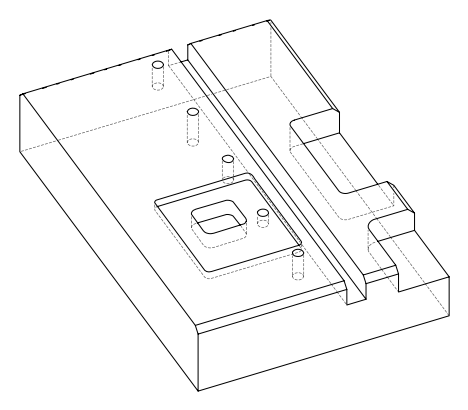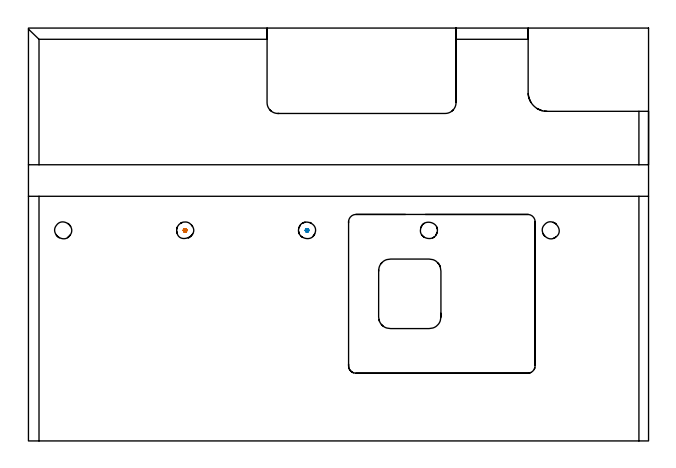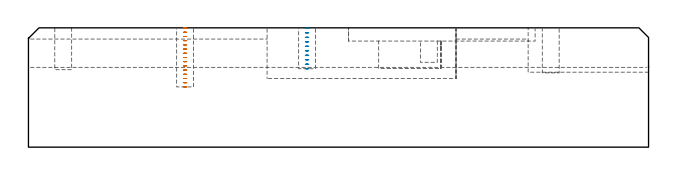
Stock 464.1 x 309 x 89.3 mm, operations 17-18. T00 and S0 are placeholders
(PLAN: 18 operations, 7 tool changes, 101.5 min)
(1 SPOT_DRILL | STEP1POCKET | NXT0321_9005460120000 | 0.03 min | 1019 mm3)
(2 DRILL_BLIND_HOLE_INTO_CENTER | STEP1POCKET | NXT0301_087 | 0.08 min | 1609 mm3)
(3 MILL_ROUGH_BLIND_HOLE_CONTOUR | STEP1POCKET | NXT0201_010 | Spiral | 0.2 min | 582 mm3)
(4 AREA_MILL | FG_CHAMFER_SURFACE | UGT0205_001 | 4.61 min | 5864 mm3)
(5 AREA_MILL_1 | FG_CHAMFER_SURFACE_1 | UGT0205_001 | 4.59 min | 4863 mm3)
(6 AREA_MILL_2 | FG_CHAMFER_SURFACE_2 | UGT0205_001 | 4.44 min | 6480 mm3)
(7 AREA_MILL_3 | FG_CHAMFER_SURFACE_3 | UGT0205_001 | 2.57 min | 3152 mm3)
(8 AREA_MILL_4 | FG_CHAMFER_SURFACE_4 | UGT0205_001 | 1.15 min | 1276 mm3)
(9 AREA_MILL_5 | FG_CHAMFER_SURFACE_5 | UGT0205_001 | 1.53 min | 2271 mm3)
(10 MILL_CORNER_NOTCH_RECTANGULAR | CORNER_NOTCH_RECTANGULAR | NXT0201_012 | Follow Part, ap 4, ae 75% | 11.86 min | 184667 mm3)
(11 MILL_RECTANGULAR_POCKET | POCKET_RECTANGULAR_STRAIGHT | NXT0201_010 | Follow Part, ap 2.5, ae 75% | 18.48 min | 162725 mm3)
(12 MILL_RECTANGULAR_POCKET_1 | POCKET_RECTANGULAR_STRAIGHT_1 | NXT0201_012 | Follow Part, ap 4, ae 75% | 2.83 min | 48369 mm3)
(13 MILL_SLOT | SLOT_PARTIAL_RECTANGULAR | NXT0201_012 | Follow Part, ap 4, ae 75% | 30.57 min | 341067 mm3)
(14 MILL_RECTANGULAR_SLOT | SLOT_RECTANGULAR | NXT0201_012 | Follow Part, ap 4, ae 75% | 16.22 min | 323722 mm3)
(15 MILL_BLIND_HOLE_FROM_SOLID_MATERIAL | STEP1POCKET_1 | NXT0201_010 | Spiral | 0.55 min | 4157 mm3)
(16 MILL_BLIND_HOLE_FROM_SOLID_MATERIAL_1 | STEP1POCKET_2 | NXT0201_010 | Spiral | 0.5 min | 3930 mm3)
(17 MILL_BLIND_HOLE_FROM_SOLID_MATERIAL_2 | STEP1POCKET_3 | NXT0201_010 | Spiral | 0.75 min | 5483 mm3)
(18 MILL_BLIND_HOLE_FROM_SOLID_MATERIAL_3 | STEP1POCKET_4 | NXT0201_010 | Spiral | 0.5 min | 3857 mm3)
(TOOL NXT0321_9005460120000 | NC Spot Drill, 142deg, 12mm, Carbide, Uncoated | D12 PA142 FL30 Z2)
(TOOL NXT0301_087 | Carbide Drill 11.6mm [860.1-1160-058A1-MM 2214] | D11.6 PA140 FL72 Z2)
(TOOL NXT0201_010 | ENDMILL 10mm [2P460-1000-NA 1630] | D10 FL30 Z6)
(TOOL UGT0205_001 | Chamfer Mill 20 x 3 x 45 deg. | D20 FL50 Z2)
(TOOL NXT0201_012 | ENDMILL 16mm [2P460-1600-NA 1630] | D16 FL38 Z6)
(OP 17 MILL_BLIND_HOLE_FROM_SOLID_MATERIAL_2)
G17 G21 G94 G90
T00 M6
G54
G17 G0 G90 X117.2 Y157.6 S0 M3
G43 Z99.3 H1
Z89.153
G94 G3 X117.83 Y158.27 R0.631 F250.
X117.118 Y158.897 R0.67
X115.903 Y157.518 R1.3
X117.118 Y158.897 R-1.3
X116.51 Y158.208 R0.65
X117.2 Y157.6 R0.65
G0 Z86.007
G3 X117.83 Y158.27 R0.631
X117.118 Y158.897 R0.67
X115.903 Y157.518 R1.3
X117.118 Y158.897 R-1.3
X116.51 Y158.208 R0.65
X117.2 Y157.6 R0.65
G0 Z82.86
G3 X117.83 Y158.27 R0.631
X117.118 Y158.897 R0.67
X115.903 Y157.518 R1.3
X117.118 Y158.897 R-1.3
X116.51 Y158.208 R0.65
X117.2 Y157.6 R0.65
G0 Z79.713
G3 X117.83 Y158.27 R0.631
X117.118 Y158.897 R0.67
X115.903 Y157.518 R1.3
X117.118 Y158.897 R-1.3
X116.51 Y158.208 R0.65
X117.2 Y157.6 R0.65
G0 Z76.567
G3 X117.83 Y158.27 R0.631
X117.118 Y158.897 R0.67
X115.903 Y157.518 R1.3
X117.118 Y158.897 R-1.3
X116.51 Y158.208 R0.65
X117.2 Y157.6 R0.65
G0 Z73.42
G3 X117.83 Y158.27 R0.631
X117.118 Y158.897 R0.67
X115.903 Y157.518 R1.3
X117.118 Y158.897 R-1.3
X116.51 Y158.208 R0.65
X117.2 Y157.6 R0.65
G0 Z70.273
G3 X117.83 Y158.27 R0.631
X117.118 Y158.897 R0.67
X115.903 Y157.518 R1.3
X117.118 Y158.897 R-1.3
X116.51 Y158.208 R0.65
X117.2 Y157.6 R0.65
G0 Z67.127
G3 X117.83 Y158.27 R0.631
X117.118 Y158.897 R0.67
X115.903 Y157.518 R1.3
X117.118 Y158.897 R-1.3
X116.51 Y158.208 R0.65
X117.2 Y157.6 R0.65
G0 Z63.98
G3 X117.83 Y158.27 R0.631
X117.118 Y158.897 R0.67
X115.903 Y157.518 R1.3
X117.118 Y158.897 R-1.3
X116.51 Y158.208 R0.65
X117.2 Y157.6 R0.65
G0 Z60.833
G3 X117.83 Y158.27 R0.631
X117.118 Y158.897 R0.67
X115.903 Y157.518 R1.3
X117.118 Y158.897 R-1.3
X116.51 Y158.208 R0.65
X117.2 Y157.6 R0.65
G0 Z57.687
G3 X117.83 Y158.27 R0.631
X117.118 Y158.897 R0.67
X115.903 Y157.518 R1.3
X117.118 Y158.897 R-1.3
X116.51 Y158.208 R0.65
X117.2 Y157.6 R0.65
G0 Z54.54
G3 X117.83 Y158.27 R0.631
X117.118 Y158.897 R0.67
X115.903 Y157.518 R1.3
X117.118 Y158.897 R-1.3
X116.51 Y158.208 R0.65
X117.2 Y157.6 R0.65
G0 Z51.393
G3 X117.83 Y158.27 R0.631
X117.118 Y158.897 R0.67
X115.903 Y157.518 R1.3
X117.118 Y158.897 R-1.3
X116.51 Y158.208 R0.65
X117.2 Y157.6 R0.65
G0 Z48.247
G3 X117.83 Y158.27 R0.631
X117.118 Y158.897 R0.67
X115.903 Y157.518 R1.3
X117.118 Y158.897 R-1.3
X116.51 Y158.208 R0.65
X117.2 Y157.6 R0.65
G0 Z45.1
G3 X117.83 Y158.27 R0.631
X117.118 Y158.897 R0.67
X115.903 Y157.518 R1.3
X117.118 Y158.897 R-1.3
X116.51 Y158.208 R0.65
X117.2 Y157.6 R0.65
G0 Z99.3
M5
M2
(OP 18 MILL_BLIND_HOLE_FROM_SOLID_MATERIAL_3)
G17 G21 G94 G90
T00 M6
G54
G17 G0 G90 X208.5 Y157.6 S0 M3
G43 Z99.3 H1
Z88.94
G94 G3 X209.13 Y158.27 R0.631 F250.
X208.418 Y158.897 R0.67
X207.203 Y157.518 R1.3
X208.418 Y158.897 R-1.3
X207.81 Y158.208 R0.65
X208.5 Y157.6 R0.65
G0 Z85.58
G3 X209.13 Y158.27 R0.631
X208.418 Y158.897 R0.67
X207.203 Y157.518 R1.3
X208.418 Y158.897 R-1.3
X207.81 Y158.208 R0.65
X208.5 Y157.6 R0.65
G0 Z82.22
G3 X209.13 Y158.27 R0.631
X208.418 Y158.897 R0.67
X207.203 Y157.518 R1.3
X208.418 Y158.897 R-1.3
X207.81 Y158.208 R0.65
X208.5 Y157.6 R0.65
G0 Z78.86
G3 X209.13 Y158.27 R0.631
X208.418 Y158.897 R0.67
X207.203 Y157.518 R1.3
X208.418 Y158.897 R-1.3
X207.81 Y158.208 R0.65
X208.5 Y157.6 R0.65
G0 Z75.5
G3 X209.13 Y158.27 R0.631
X208.418 Y158.897 R0.67
X207.203 Y157.518 R1.3
X208.418 Y158.897 R-1.3
X207.81 Y158.208 R0.65
X208.5 Y157.6 R0.65
G0 Z72.14
G3 X209.13 Y158.27 R0.631
X208.418 Y158.897 R0.67
X207.203 Y157.518 R1.3
X208.418 Y158.897 R-1.3
X207.81 Y158.208 R0.65
X208.5 Y157.6 R0.65
G0 Z68.78
G3 X209.13 Y158.27 R0.631
X208.418 Y158.897 R0.67
X207.203 Y157.518 R1.3
X208.418 Y158.897 R-1.3
X207.81 Y158.208 R0.65
X208.5 Y157.6 R0.65
G0 Z65.42
G3 X209.13 Y158.27 R0.631
X208.418 Y158.897 R0.67
X207.203 Y157.518 R1.3
X208.418 Y158.897 R-1.3
X207.81 Y158.208 R0.65
X208.5 Y157.6 R0.65
G0 Z62.06
G3 X209.13 Y158.27 R0.631
X208.418 Y158.897 R0.67
X207.203 Y157.518 R1.3
X208.418 Y158.897 R-1.3
X207.81 Y158.208 R0.65
X208.5 Y157.6 R0.65
G0 Z58.7
G3 X209.13 Y158.27 R0.631
X208.418 Y158.897 R0.67
X207.203 Y157.518 R1.3
X208.418 Y158.897 R-1.3
X207.81 Y158.208 R0.65
X208.5 Y157.6 R0.65
G0 Z99.3
M5
M2
